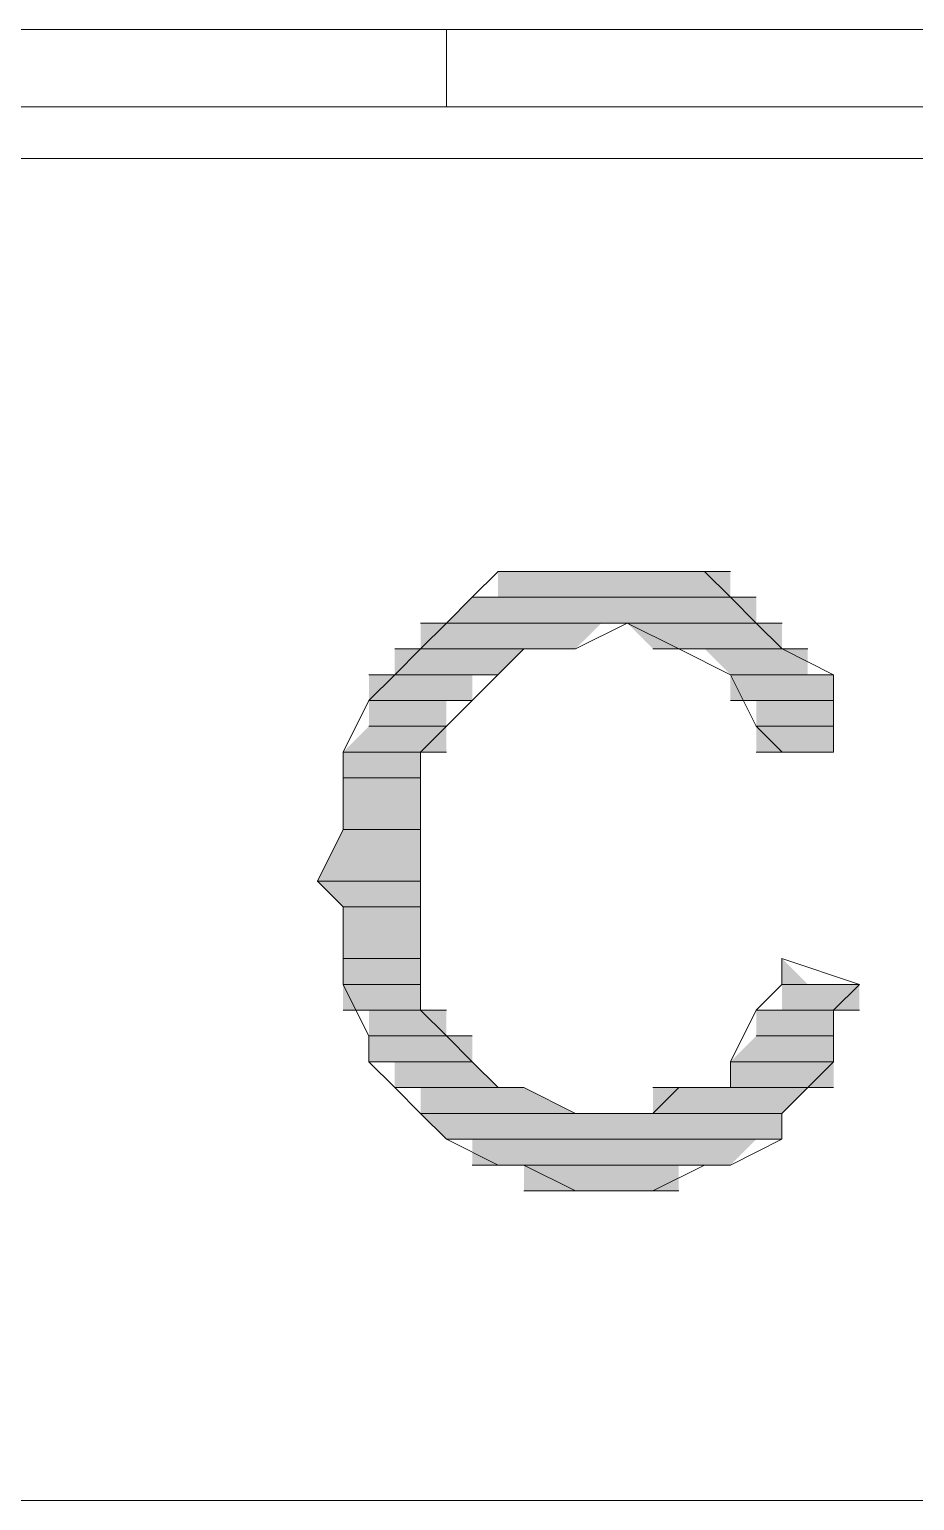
# Model space of a CAD drawing. Header units: millimetres. Extents: x -11 to 1219, y 0 to 1751.
# Drawn here: x 179.506 to 181.448, y 874.806 to 878.036 of the extents above; entities that cross this region are included whole.
import ezdxf

# ---------------------------------------------------------------- set-up
doc = ezdxf.new("R2010")
doc.units = ezdxf.units.MM
doc.header["$LTSCALE"] = 10
doc.layers.add('_MULTI_WIRE', color=9, linetype='CONTINUOUS')
doc.layers.add('PDF_Geometry', color=7, linetype='CONTINUOUS', true_color=0x151d1f)
doc.layers.add('PDF_Solid Fills', color=7, linetype='CONTINUOUS', true_color=0x070809)
doc.layers.get('_MULTI_WIRE').off()

# ---------------------------------------------------------------- blocks, each defined once
blk = doc.blocks.new('DVP-28SWS211R')
at = {"layer": 'PDF_Geometry', "color": 7, "lineweight": 9, "true_color": 0xffffff}
for p, q in [((27.7024, -86.6765), (15.1825, -86.6765)), ((19.4314, -86.8464), (19.4314, -86.6765)), ((14.9559, -86.8464), (28.2123, -86.8464)), ((14.8993, -86.9597), (28.3256, -86.9597)), ((19.5447, -87.8662), (19.488, -87.9228)), ((19.6013, -87.8662), (19.5447, -87.8662)), ((19.5447, -87.8662), (20.0545, -87.8662)), ((19.658, -87.8662), (19.5447, -87.8662)), ((19.658, -87.8662), (19.6013, -87.8662)), ((19.6013, -87.8662), (19.9979, -87.8662)), ((19.6013, -87.8662), (19.9979, -87.8662)), ((19.9979, -87.8662), (19.6013, -87.8662)), ((19.6013, -87.8662), (19.9979, -87.8662)), ((19.9979, -87.8662), (19.6013, -87.8662)), ((19.6013, -87.8662), (20.0545, -87.8662)), ((20.0545, -87.8662), (19.6013, -87.8662)), ((19.6013, -87.8662), (20.0545, -87.8662)), ((20.0545, -87.8662), (19.6013, -87.8662)), ((20.0545, -87.8662), (19.6013, -87.8662)), ((19.6013, -87.8662), (20.0545, -87.8662)), ((20.0545, -87.8662), (19.6013, -87.8662)), ((19.7146, -87.8662), (19.658, -87.8662)), ((19.658, -87.8662), (19.9412, -87.8662)), ((19.658, -87.8662), (19.9412, -87.8662)), ((19.9412, -87.8662), (19.658, -87.8662)), ((19.658, -87.8662), (19.9412, -87.8662)), ((19.9412, -87.8662), (19.658, -87.8662)), ((19.9979, -87.8662), (19.658, -87.8662)), ((19.658, -87.8662), (19.9979, -87.8662)), ((19.9979, -87.8662), (19.658, -87.8662)), ((19.7146, -87.8662), (19.658, -87.8662)), ((19.7713, -87.8662), (19.7146, -87.8662)), ((19.7146, -87.8662), (19.8279, -87.8662)), ((19.7146, -87.8662), (19.8846, -87.8662)), ((19.8846, -87.8662), (19.7146, -87.8662)), ((19.7146, -87.8662), (19.8846, -87.8662)), ((19.8846, -87.8662), (19.7146, -87.8662)), ((19.7146, -87.8662), (19.8846, -87.8662)), ((19.8846, -87.8662), (19.7146, -87.8662)), ((19.7146, -87.8662), (19.8846, -87.8662)), ((19.8846, -87.8662), (19.7146, -87.8662)), ((19.9412, -87.8662), (19.7146, -87.8662)), ((19.7146, -87.8662), (19.9412, -87.8662)), ((19.9412, -87.8662), (19.7146, -87.8662)), ((19.8279, -87.8662), (19.7146, -87.8662)), ((19.8279, -87.8662), (19.7713, -87.8662)), ((19.7713, -87.8662), (19.8279, -87.8662)), ((19.8279, -87.8662), (19.7713, -87.8662)), ((19.7713, -87.8662), (19.8279, -87.8662)), ((19.8279, -87.8662), (19.7713, -87.8662)), ((19.8279, -87.8662), (19.8279, -87.8662)), ((19.8846, -87.8662), (19.8279, -87.8662)), ((19.9979, -87.8662), (19.8846, -87.8662)), ((20.0545, -87.9228), (19.9979, -87.8662)), ((19.488, -87.9228), (19.4314, -87.9795)), ((19.5447, -87.9228), (19.488, -87.9228)), ((19.488, -87.9228), (20.1112, -87.9228)), ((19.488, -87.9228), (20.1112, -87.9228)), ((20.1112, -87.9228), (19.488, -87.9228)), ((19.488, -87.9228), (20.1112, -87.9228)), ((20.1112, -87.9228), (19.488, -87.9228)), ((19.488, -87.9228), (20.1112, -87.9228)), ((20.1112, -87.9228), (19.488, -87.9228)), ((19.488, -87.9228), (20.1112, -87.9228)), ((20.1112, -87.9228), (19.488, -87.9228)), ((19.5447, -87.9228), (20.0545, -87.9228)), ((20.0545, -87.9228), (19.5447, -87.9228)), ((19.5447, -87.9228), (20.0545, -87.9228)), ((20.0545, -87.9228), (19.5447, -87.9228)), ((20.1112, -87.9228), (19.5447, -87.9228)), ((19.5447, -87.9228), (20.1112, -87.9228)), ((20.1112, -87.9228), (19.5447, -87.9228)), ((20.1112, -87.9795), (20.0545, -87.9228)), ((19.4314, -87.9795), (19.3747, -87.9795)), ((19.3747, -87.9795), (20.1678, -87.9795)), ((19.3747, -87.9795), (20.1678, -87.9795)), ((20.1678, -87.9795), (19.3747, -87.9795)), ((19.3747, -87.9795), (20.1678, -87.9795)), ((20.1678, -87.9795), (19.3747, -87.9795)), ((19.3747, -87.9795), (19.7713, -87.9795)), ((19.7713, -87.9795), (19.3747, -87.9795)), ((19.3747, -87.9795), (19.8279, -87.9795)), ((19.7713, -87.9795), (19.3747, -87.9795)), ((19.3747, -87.9795), (19.7713, -87.9795)), ((19.7713, -87.9795), (19.3747, -87.9795)), ((19.3747, -87.9795), (19.7713, -87.9795)), ((19.7713, -87.9795), (19.3747, -87.9795)), ((19.4314, -87.9795), (19.3747, -88.0361)), ((19.4314, -87.9795), (20.1678, -87.9795)), ((20.1678, -87.9795), (19.4314, -87.9795)), ((19.4314, -87.9795), (20.1678, -87.9795)), ((20.1678, -87.9795), (19.4314, -87.9795)), ((19.4314, -87.9795), (20.1678, -87.9795)), ((20.1678, -87.9795), (19.4314, -87.9795)), ((19.4314, -87.9795), (20.1678, -87.9795)), ((20.1678, -87.9795), (19.4314, -87.9795)), ((19.4314, -87.9795), (20.1678, -87.9795)), ((20.1678, -87.9795), (19.4314, -87.9795)), ((19.4314, -87.9795), (20.1678, -87.9795)), ((20.1678, -87.9795), (19.4314, -87.9795)), ((20.1678, -87.9795), (19.4314, -87.9795)), ((19.4314, -87.9795), (20.1678, -87.9795)), ((20.1678, -87.9795), (19.4314, -87.9795)), ((19.7146, -88.0361), (19.8279, -87.9794)), ((19.8279, -87.9795), (19.7713, -87.9795)), ((19.8279, -87.9795), (20.1679, -87.9795)), ((20.1679, -87.9795), (19.8279, -87.9795)), ((19.8279, -87.9795), (20.1679, -87.9795)), ((20.1679, -87.9795), (19.8279, -87.9795)), ((19.8279, -87.9795), (20.1679, -87.9795)), ((20.1679, -87.9795), (19.8279, -87.9795)), ((19.8279, -87.9795), (20.1679, -87.9795)), ((20.1679, -87.9795), (19.8279, -87.9795)), ((19.8279, -87.9795), (19.9412, -88.0361)), ((20.1679, -88.0361), (20.1112, -87.9795)), ((19.3747, -88.0361), (19.318, -88.0361)), ((19.318, -88.0361), (19.6013, -88.0361)), ((19.318, -88.0361), (19.6013, -88.0361)), ((19.6013, -88.0361), (19.318, -88.0361)), ((19.318, -88.0361), (19.6013, -88.0361)), ((19.6013, -88.0361), (19.318, -88.0361)), ((19.3747, -88.0361), (19.3181, -88.0928)), ((19.3747, -88.0361), (19.7146, -88.0361)), ((19.7146, -88.0361), (19.3747, -88.0361)), ((19.3747, -88.0361), (19.7146, -88.0361)), ((19.7146, -88.0361), (19.3747, -88.0361)), ((19.3747, -88.0361), (19.658, -88.0361)), ((19.658, -88.0361), (19.3747, -88.0361)), ((19.3747, -88.0361), (19.7146, -88.0361)), ((19.658, -88.0361), (19.3747, -88.0361)), ((19.3747, -88.0361), (19.658, -88.0361)), ((19.658, -88.0361), (19.3747, -88.0361)), ((19.3747, -88.0361), (19.658, -88.0361)), ((19.658, -88.0361), (19.3747, -88.0361)), ((19.3747, -88.0361), (19.6013, -88.0361)), ((19.6013, -88.0361), (19.3747, -88.0361)), ((19.3747, -88.0361), (19.658, -88.0361)), ((19.6013, -88.0361), (19.3747, -88.0361)), ((19.3747, -88.0361), (19.6013, -88.0361)), ((19.6013, -88.0361), (19.3747, -88.0361)), ((19.3747, -88.0361), (19.6013, -88.0361)), ((19.6013, -88.0361), (19.3747, -88.0361)), ((19.3747, -88.0361), (19.6013, -88.0361)), ((19.6013, -88.0361), (19.3747, -88.0361)), ((19.3747, -88.0361), (19.6013, -88.0361)), ((19.6013, -88.0361), (19.3747, -88.0361)), ((19.3747, -88.0361), (19.6013, -88.0361)), ((19.6013, -88.0361), (19.3747, -88.0361)), ((19.3747, -88.0361), (19.6013, -88.0361)), ((19.6013, -88.0361), (19.3747, -88.0361)), ((19.6013, -88.0361), (19.3747, -88.0361)), ((19.3747, -88.0361), (19.6013, -88.0361)), ((19.6013, -88.0361), (19.3747, -88.0361)), ((19.5447, -88.0927), (19.6013, -88.0361)), ((19.658, -88.0361), (19.6013, -88.0361)), ((19.6013, -88.0361), (19.7146, -88.0361)), ((19.7146, -88.0361), (19.658, -88.0361)), ((19.8846, -88.0361), (20.1679, -88.0361)), ((20.1679, -88.0361), (19.8846, -88.0361)), ((19.8846, -88.0361), (20.1679, -88.0361)), ((20.1679, -88.0361), (19.8846, -88.0361)), ((19.8846, -88.0361), (20.2245, -88.0361)), ((20.2245, -88.0361), (19.8846, -88.0361)), ((19.8846, -88.0361), (20.2245, -88.0361)), ((20.2245, -88.0361), (19.8846, -88.0361)), ((19.8846, -88.0361), (20.2245, -88.0361)), ((20.2245, -88.0361), (19.8846, -88.0361)), ((19.8846, -88.0361), (20.2245, -88.0361)), ((20.2245, -88.0361), (19.8846, -88.0361)), ((19.9412, -88.0361), (20.2245, -88.0361)), ((20.2245, -88.0361), (19.9412, -88.0361)), ((19.9412, -88.0361), (20.2245, -88.0361)), ((20.2245, -88.0361), (19.9412, -88.0361)), ((19.9412, -88.0361), (20.2245, -88.0361)), ((20.2245, -88.0361), (19.9412, -88.0361)), ((19.9412, -88.0361), (20.2245, -88.0361)), ((20.2245, -88.0361), (19.9412, -88.0361)), ((19.9412, -88.0361), (20.2245, -88.0361)), ((20.2245, -88.0361), (19.9412, -88.0361)), ((19.9412, -88.0361), (20.2245, -88.0361)), ((20.2245, -88.0361), (19.9412, -88.0361)), ((19.9412, -88.0361), (20.2245, -88.0361)), ((20.2245, -88.0361), (19.9412, -88.0361)), ((19.9412, -88.0361), (20.2245, -88.0361)), ((20.2245, -88.0361), (19.9412, -88.0361)), ((19.9412, -88.0361), (20.0545, -88.0928)), ((19.9979, -88.0361), (20.2245, -88.0361)), ((20.2245, -88.0361), (19.9979, -88.0361)), ((19.9979, -88.0361), (20.2245, -88.0361)), ((20.2245, -88.0361), (19.9979, -88.0361)), ((19.9979, -88.0361), (20.2245, -88.0361)), ((20.2245, -88.0361), (19.9979, -88.0361)), ((19.9979, -88.0361), (20.2245, -88.0361)), ((20.2245, -88.0361), (19.9979, -88.0361)), ((20.2812, -88.0928), (20.1679, -88.0361)), ((19.318, -88.0928), (19.2614, -88.0928)), ((19.2614, -88.0928), (19.488, -88.0928)), ((19.2614, -88.0928), (19.488, -88.0928)), ((19.488, -88.0928), (19.2614, -88.0928)), ((19.2614, -88.0928), (19.488, -88.0928)), ((19.488, -88.0928), (19.2614, -88.0928)), ((19.2614, -88.0928), (19.488, -88.0928)), ((19.488, -88.0928), (19.2614, -88.0928)), ((19.2614, -88.0928), (19.488, -88.0928)), ((19.488, -88.0928), (19.2614, -88.0928)), ((19.3181, -88.0928), (19.2614, -88.1494)), ((19.318, -88.0928), (19.5447, -88.0928)), ((19.5447, -88.0928), (19.318, -88.0928)), ((19.318, -88.0928), (19.5447, -88.0928)), ((19.5447, -88.0928), (19.318, -88.0928)), ((19.318, -88.0928), (19.5447, -88.0928)), ((19.5447, -88.0928), (19.318, -88.0928)), ((19.318, -88.0928), (19.5447, -88.0928)), ((19.5447, -88.0928), (19.318, -88.0928)), ((19.318, -88.0928), (19.5447, -88.0928)), ((19.5447, -88.0928), (19.318, -88.0928)), ((19.318, -88.0928), (19.5447, -88.0928)), ((19.5447, -88.0928), (19.318, -88.0928)), ((19.318, -88.0928), (19.5447, -88.0928)), ((19.5447, -88.0928), (19.318, -88.0928)), ((19.318, -88.0928), (19.5447, -88.0928)), ((19.5447, -88.0928), (19.318, -88.0928)), ((19.318, -88.0928), (19.5447, -88.0928)), ((19.5447, -88.0928), (19.318, -88.0928)), ((19.318, -88.0928), (19.5447, -88.0928)), ((19.5447, -88.0928), (19.318, -88.0928)), ((19.318, -88.0928), (19.488, -88.0928)), ((19.488, -88.0928), (19.318, -88.0928)), ((19.318, -88.0928), (19.5447, -88.0928)), ((19.488, -88.0928), (19.318, -88.0928)), ((19.318, -88.0928), (19.488, -88.0928)), ((19.488, -88.0928), (19.318, -88.0928)), ((19.318, -88.0928), (19.488, -88.0928)), ((19.488, -88.0928), (19.318, -88.0928)), ((19.318, -88.0928), (19.488, -88.0928)), ((19.488, -88.0928), (19.318, -88.0928)), ((19.318, -88.0928), (19.488, -88.0928)), ((19.488, -88.0928), (19.318, -88.0928)), ((19.488, -88.0928), (19.318, -88.0928)), ((19.318, -88.0928), (19.488, -88.0928)), ((19.488, -88.0928), (19.318, -88.0928)), ((19.488, -88.1494), (19.5447, -88.0927)), ((19.5447, -88.0928), (19.488, -88.0928)), ((20.0545, -88.0928), (20.2245, -88.0928)), ((20.2245, -88.0928), (20.0545, -88.0928)), ((20.0545, -88.0928), (20.2245, -88.0928)), ((20.2245, -88.0928), (20.0545, -88.0928)), ((20.0545, -88.0928), (20.2811, -88.0928)), ((20.2811, -88.0928), (20.0545, -88.0928)), ((20.0545, -88.0928), (20.2811, -88.0928)), ((20.2811, -88.0928), (20.0545, -88.0928)), ((20.0545, -88.0928), (20.2811, -88.0928)), ((20.2811, -88.0928), (20.0545, -88.0928)), ((20.0545, -88.0928), (20.2811, -88.0928)), ((20.2811, -88.0928), (20.0545, -88.0928)), ((20.0545, -88.0928), (20.2811, -88.0928)), ((20.2811, -88.0928), (20.0545, -88.0928)), ((20.0545, -88.0928), (20.2811, -88.0928)), ((20.2811, -88.0928), (20.0545, -88.0928)), ((20.0545, -88.0928), (20.2811, -88.0928)), ((20.2811, -88.0928), (20.0545, -88.0928)), ((20.0545, -88.0928), (20.2811, -88.0928)), ((20.2811, -88.0928), (20.0545, -88.0928)), ((20.0545, -88.0928), (20.2811, -88.0928)), ((20.2811, -88.0928), (20.0545, -88.0928)), ((20.0545, -88.0928), (20.2811, -88.0928)), ((20.2811, -88.0928), (20.0545, -88.0928)), ((20.0545, -88.0928), (20.2811, -88.0928)), ((20.2811, -88.0928), (20.0545, -88.0928)), ((20.0545, -88.0928), (20.2811, -88.0928)), ((20.2811, -88.0928), (20.0545, -88.0928)), ((20.0545, -88.0928), (20.2811, -88.0928)), ((20.2811, -88.0928), (20.0545, -88.0928)), ((20.0545, -88.0928), (20.2811, -88.0928)), ((20.2811, -88.0928), (20.0545, -88.0928)), ((20.0545, -88.0928), (20.2811, -88.0928)), ((20.2811, -88.0928), (20.0545, -88.0928)), ((20.0545, -88.0928), (20.2811, -88.0928)), ((20.2811, -88.0928), (20.0545, -88.0928)), ((20.0545, -88.0928), (20.2811, -88.0928)), ((20.2811, -88.0928), (20.0545, -88.0928)), ((20.0545, -88.0928), (20.2811, -88.0928)), ((20.2811, -88.0928), (20.0545, -88.0928)), ((20.0545, -88.0928), (20.2811, -88.0928)), ((20.2811, -88.0928), (20.0545, -88.0928)), ((20.0545, -88.0928), (20.2811, -88.0928)), ((20.2811, -88.0928), (20.0545, -88.0928)), ((20.0545, -88.0928), (20.1112, -88.2061)), ((20.2812, -88.1494), (20.2812, -88.0928)), ((19.2614, -88.1494), (19.2048, -88.2627)), ((19.2614, -88.1494), (19.488, -88.1494)), ((19.488, -88.1494), (19.2614, -88.1494)), ((19.2614, -88.1494), (19.488, -88.1494)), ((19.488, -88.1494), (19.2614, -88.1494)), ((19.2614, -88.1494), (19.488, -88.1494)), ((19.488, -88.1494), (19.2614, -88.1494)), ((19.2614, -88.1494), (19.488, -88.1494)), ((19.488, -88.1494), (19.2614, -88.1494)), ((19.2614, -88.1494), (19.4314, -88.1494)), ((19.4314, -88.1494), (19.2614, -88.1494)), ((19.2614, -88.1494), (19.488, -88.1494)), ((19.4314, -88.1494), (19.2614, -88.1494)), ((19.2614, -88.1494), (19.4314, -88.1494)), ((19.4314, -88.1494), (19.2614, -88.1494)), ((19.2614, -88.1494), (19.4314, -88.1494)), ((19.4314, -88.1494), (19.2614, -88.1494)), ((19.2614, -88.1494), (19.4314, -88.1494)), ((19.4314, -88.1494), (19.2614, -88.1494)), ((19.2614, -88.1494), (19.4314, -88.1494)), ((19.4314, -88.1494), (19.2614, -88.1494)), ((19.2614, -88.1494), (19.4314, -88.1494)), ((19.4314, -88.1494), (19.2614, -88.1494)), ((19.2614, -88.1494), (19.4314, -88.1494)), ((19.4314, -88.1494), (19.2614, -88.1494)), ((19.488, -88.1494), (19.4314, -88.1494)), ((19.4314, -88.206), (19.488, -88.1494)), ((20.0545, -88.1494), (20.2811, -88.1494)), ((20.2811, -88.1494), (20.0545, -88.1494)), ((20.0545, -88.1494), (20.2811, -88.1494)), ((20.2811, -88.1494), (20.0545, -88.1494)), ((20.0545, -88.1494), (20.2811, -88.1494)), ((20.2811, -88.1494), (20.0545, -88.1494)), ((20.0545, -88.1494), (20.2811, -88.1494)), ((20.2811, -88.1494), (20.0545, -88.1494)), ((20.1112, -88.1494), (20.2811, -88.1494)), ((20.2811, -88.1494), (20.1112, -88.1494)), ((20.1112, -88.1494), (20.2811, -88.1494)), ((20.2811, -88.1494), (20.1112, -88.1494)), ((20.1112, -88.1494), (20.2811, -88.1494)), ((20.2811, -88.1494), (20.1112, -88.1494)), ((20.1112, -88.1494), (20.2811, -88.1494)), ((20.2811, -88.1494), (20.1112, -88.1494)), ((20.1112, -88.1494), (20.2811, -88.1494)), ((20.2811, -88.1494), (20.1112, -88.1494)), ((20.1112, -88.1494), (20.2811, -88.1494)), ((20.2811, -88.1494), (20.1112, -88.1494)), ((20.1112, -88.1494), (20.2811, -88.1494)), ((20.2811, -88.1494), (20.1112, -88.1494)), ((20.1112, -88.1494), (20.2811, -88.1494)), ((20.2811, -88.1494), (20.1112, -88.1494)), ((20.2812, -88.2627), (20.2812, -88.1494)), ((19.2614, -88.2061), (19.4314, -88.2061)), ((19.4314, -88.2061), (19.2614, -88.2061)), ((19.2614, -88.2061), (19.4314, -88.2061)), ((19.4314, -88.2061), (19.2614, -88.2061)), ((19.2614, -88.2061), (19.4314, -88.2061)), ((19.4314, -88.2061), (19.2614, -88.2061)), ((19.2614, -88.2061), (19.4314, -88.2061)), ((19.4314, -88.2061), (19.2614, -88.2061)), ((19.2614, -88.2061), (19.4314, -88.2061)), ((19.4314, -88.2061), (19.2614, -88.2061)), ((19.2614, -88.2061), (19.4314, -88.2061)), ((19.4314, -88.2061), (19.2614, -88.2061)), ((19.2614, -88.2061), (19.4314, -88.2061)), ((19.4314, -88.2061), (19.2614, -88.2061)), ((19.2614, -88.2061), (19.4314, -88.2061)), ((19.4314, -88.2061), (19.2614, -88.2061)), ((19.2614, -88.2061), (19.4314, -88.2061)), ((19.4314, -88.2061), (19.2614, -88.2061)), ((19.2614, -88.2061), (19.4314, -88.2061)), ((19.4314, -88.2061), (19.2614, -88.2061)), ((19.3747, -88.2627), (19.4314, -88.206)), ((20.1112, -88.2061), (20.2811, -88.2061)), ((20.2811, -88.2061), (20.1112, -88.2061)), ((20.1112, -88.2061), (20.2811, -88.2061)), ((20.2811, -88.2061), (20.1112, -88.2061)), ((20.1112, -88.2061), (20.2811, -88.2061)), ((20.2811, -88.2061), (20.1112, -88.2061)), ((20.1112, -88.2061), (20.2811, -88.2061)), ((20.2811, -88.2061), (20.1112, -88.2061)), ((20.1112, -88.2061), (20.2811, -88.2061)), ((20.2811, -88.2061), (20.1112, -88.2061)), ((20.1112, -88.2061), (20.2811, -88.2061)), ((20.2811, -88.2061), (20.1112, -88.2061)), ((20.1112, -88.2061), (20.2811, -88.2061)), ((20.2811, -88.2061), (20.1112, -88.2061)), ((20.1112, -88.2061), (20.2811, -88.2061)), ((20.2811, -88.2061), (20.1112, -88.2061)), ((20.1112, -88.2061), (20.2811, -88.2061)), ((20.2811, -88.2061), (20.1112, -88.2061)), ((20.1112, -88.2061), (20.2811, -88.2061)), ((20.2811, -88.2061), (20.1112, -88.2061)), ((20.1112, -88.2061), (20.1679, -88.2627)), ((19.2047, -88.2627), (19.3747, -88.2627)), ((19.3747, -88.2627), (19.2047, -88.2627)), ((19.2047, -88.2627), (19.4314, -88.2627)), ((19.3747, -88.2627), (19.2047, -88.2627)), ((19.2047, -88.2627), (19.3747, -88.2627)), ((19.3747, -88.2627), (19.2047, -88.2627)), ((19.2047, -88.2627), (19.3747, -88.2627)), ((19.3747, -88.2627), (19.2047, -88.2627)), ((19.2047, -88.2627), (19.3747, -88.2627)), ((19.3747, -88.2627), (19.2047, -88.2627)), ((19.2047, -88.2627), (19.3747, -88.2627)), ((19.3747, -88.2627), (19.2047, -88.2627)), ((19.2047, -88.2627), (19.3747, -88.2627)), ((19.3747, -88.2627), (19.2047, -88.2627)), ((19.2047, -88.2627), (19.3747, -88.2627)), ((19.3747, -88.2627), (19.2047, -88.2627)), ((19.2047, -88.2627), (19.3747, -88.2627)), ((19.3747, -88.2627), (19.2047, -88.2627)), ((19.2047, -88.2627), (19.3747, -88.2627)), ((19.3747, -88.2627), (19.2047, -88.2627)), ((19.2047, -88.2627), (19.3747, -88.2627)), ((19.3747, -88.2627), (19.2047, -88.2627)), ((19.2047, -88.2627), (19.3747, -88.2627)), ((19.3747, -88.2627), (19.2047, -88.2627)), ((19.2047, -88.2627), (19.3747, -88.2627)), ((19.3747, -88.2627), (19.2047, -88.2627)), ((19.2047, -88.2627), (19.3747, -88.2627)), ((19.3747, -88.2627), (19.2047, -88.2627)), ((19.2047, -88.2627), (19.3747, -88.2627)), ((19.3747, -88.2627), (19.2047, -88.2627)), ((19.2047, -88.2627), (19.3747, -88.2627)), ((19.3747, -88.2627), (19.2047, -88.2627)), ((19.2047, -88.2627), (19.3747, -88.2627)), ((19.3747, -88.2627), (19.2047, -88.2627)), ((19.2047, -88.2627), (19.3747, -88.2627)), ((19.3747, -88.2627), (19.2047, -88.2627)), ((19.2048, -88.2627), (19.2048, -88.3194)), ((19.4314, -88.2627), (19.3747, -88.2627)), ((19.3747, -88.3193), (19.3747, -88.2627)), ((20.1112, -88.2627), (20.2811, -88.2627)), ((20.2811, -88.2627), (20.1112, -88.2627)), ((20.1112, -88.2627), (20.2811, -88.2627)), ((20.2811, -88.2627), (20.1112, -88.2627)), ((20.1112, -88.2627), (20.2811, -88.2627)), ((20.2811, -88.2627), (20.1112, -88.2627)), ((20.1112, -88.2627), (20.2811, -88.2627)), ((20.2811, -88.2627), (20.1112, -88.2627)), ((20.1112, -88.2627), (20.2811, -88.2627)), ((20.2811, -88.2627), (20.1112, -88.2627)), ((20.1112, -88.2627), (20.2811, -88.2627)), ((20.2811, -88.2627), (20.1112, -88.2627)), ((20.1112, -88.2627), (20.2245, -88.2627)), ((20.2245, -88.2627), (20.1112, -88.2627)), ((20.1112, -88.2627), (20.2811, -88.2627)), ((20.2245, -88.2627), (20.1112, -88.2627)), ((20.1678, -88.2627), (20.1678, -88.2627)), ((20.1678, -88.2627), (20.1678, -88.2627)), ((20.1678, -88.2627), (20.2245, -88.2627)), ((20.2245, -88.2627), (20.1678, -88.2627)), ((20.1678, -88.2627), (20.1678, -88.2627)), ((20.1678, -88.2627), (20.1678, -88.2627)), ((20.1678, -88.2627), (20.1678, -88.2627)), ((20.1678, -88.2627), (20.1678, -88.2627)), ((20.1678, -88.2627), (20.1678, -88.2627)), ((20.1678, -88.2627), (20.1678, -88.2627)), ((20.1678, -88.2627), (20.1678, -88.2627)), ((20.1678, -88.2627), (20.1678, -88.2627)), ((20.1678, -88.2627), (20.1678, -88.2627)), ((20.1678, -88.2627), (20.1678, -88.2627)), ((20.1678, -88.2627), (20.1678, -88.2627)), ((20.1678, -88.2627), (20.1678, -88.2627)), ((20.1678, -88.2627), (20.1678, -88.2627)), ((20.1678, -88.2627), (20.1678, -88.2627)), ((20.1678, -88.2627), (20.1678, -88.2627)), ((20.1679, -88.2627), (20.2812, -88.2627)), ((20.2811, -88.2627), (20.2245, -88.2627)), ((19.2047, -88.3194), (19.3747, -88.3194)), ((19.3747, -88.3194), (19.2047, -88.3194)), ((19.2047, -88.3194), (19.3747, -88.3194)), ((19.3747, -88.3194), (19.2047, -88.3194)), ((19.2047, -88.3194), (19.3747, -88.3194)), ((19.3747, -88.3194), (19.2047, -88.3194)), ((19.2047, -88.3194), (19.3747, -88.3194)), ((19.3747, -88.3194), (19.2047, -88.3194)), ((19.2047, -88.3194), (19.3747, -88.3194)), ((19.3747, -88.3194), (19.2047, -88.3194)), ((19.2047, -88.3194), (19.3747, -88.3194)), ((19.3747, -88.3194), (19.2047, -88.3194)), ((19.2047, -88.3194), (19.3747, -88.3194)), ((19.3747, -88.3194), (19.2047, -88.3194)), ((19.2047, -88.3194), (19.3747, -88.3194)), ((19.3747, -88.3194), (19.2047, -88.3194)), ((19.2047, -88.3194), (19.3747, -88.3194)), ((19.3747, -88.3194), (19.2047, -88.3194)), ((19.2047, -88.3194), (19.3747, -88.3194)), ((19.3747, -88.3194), (19.2047, -88.3194)), ((19.2047, -88.3194), (19.3747, -88.3194)), ((19.3747, -88.3194), (19.2047, -88.3194)), ((19.2047, -88.3194), (19.3747, -88.3194)), ((19.3747, -88.3194), (19.2047, -88.3194)), ((19.2047, -88.3194), (19.3747, -88.3194)), ((19.3747, -88.3194), (19.2047, -88.3194)), ((19.2047, -88.3194), (19.3747, -88.3194)), ((19.3747, -88.3194), (19.2047, -88.3194)), ((19.2048, -88.3194), (19.2048, -88.4327)), ((19.3747, -88.4326), (19.3747, -88.3193)), ((19.2048, -88.4327), (19.1481, -88.546)), ((19.2047, -88.4327), (19.3747, -88.4327)), ((19.3747, -88.4327), (19.2047, -88.4327)), ((19.2047, -88.4327), (19.3747, -88.4327)), ((19.3747, -88.4327), (19.2047, -88.4327)), ((19.2047, -88.4327), (19.3747, -88.4327)), ((19.3747, -88.4327), (19.2047, -88.4327)), ((19.2047, -88.4327), (19.3747, -88.4327)), ((19.3747, -88.4327), (19.2047, -88.4327)), ((19.2047, -88.4327), (19.3747, -88.4327)), ((19.3747, -88.4327), (19.2047, -88.4327)), ((19.2047, -88.4327), (19.3747, -88.4327)), ((19.3747, -88.4327), (19.2047, -88.4327)), ((19.2047, -88.4327), (19.3747, -88.4327)), ((19.3747, -88.4327), (19.2047, -88.4327)), ((19.2047, -88.4327), (19.3747, -88.4327)), ((19.3747, -88.4327), (19.2047, -88.4327)), ((19.2047, -88.4327), (19.3747, -88.4327)), ((19.3747, -88.4327), (19.2047, -88.4327)), ((19.2047, -88.4327), (19.3747, -88.4327)), ((19.3747, -88.4327), (19.2047, -88.4327)), ((19.3747, -88.5459), (19.3747, -88.4326)), ((19.1481, -88.5459), (19.3747, -88.5459)), ((19.3747, -88.5459), (19.1481, -88.5459)), ((19.1481, -88.5459), (19.3747, -88.5459)), ((19.3747, -88.5459), (19.1481, -88.5459)), ((19.1481, -88.5459), (19.3747, -88.5459)), ((19.3747, -88.5459), (19.1481, -88.5459)), ((19.1481, -88.5459), (19.3747, -88.5459)), ((19.3747, -88.5459), (19.1481, -88.5459)), ((19.1481, -88.5459), (19.3747, -88.5459)), ((19.3747, -88.5459), (19.1481, -88.5459)), ((19.1481, -88.5459), (19.3747, -88.5459)), ((19.3747, -88.5459), (19.1481, -88.5459)), ((19.1481, -88.5459), (19.3747, -88.5459)), ((19.3747, -88.5459), (19.1481, -88.5459)), ((19.1481, -88.5459), (19.3747, -88.5459)), ((19.3747, -88.5459), (19.1481, -88.5459)), ((19.1481, -88.5459), (19.3747, -88.5459)), ((19.3747, -88.5459), (19.1481, -88.5459)), ((19.1481, -88.5459), (19.3747, -88.5459)), ((19.3747, -88.5459), (19.1481, -88.5459)), ((19.1481, -88.5459), (19.3747, -88.5459)), ((19.3747, -88.5459), (19.1481, -88.5459)), ((19.1481, -88.5459), (19.3747, -88.5459)), ((19.3747, -88.5459), (19.1481, -88.5459)), ((19.1481, -88.546), (19.2048, -88.6026)), ((19.3747, -88.6026), (19.3747, -88.5459)), ((19.2047, -88.6026), (19.3747, -88.6026)), ((19.3747, -88.6026), (19.2047, -88.6026)), ((19.2047, -88.6026), (19.3747, -88.6026)), ((19.3747, -88.6026), (19.2047, -88.6026)), ((19.2047, -88.6026), (19.3747, -88.6026)), ((19.3747, -88.6026), (19.2047, -88.6026)), ((19.2047, -88.6026), (19.3747, -88.6026)), ((19.3747, -88.6026), (19.2047, -88.6026)), ((19.2047, -88.6026), (19.3747, -88.6026)), ((19.3747, -88.6026), (19.2047, -88.6026)), ((19.2047, -88.6026), (19.3747, -88.6026)), ((19.3747, -88.6026), (19.2047, -88.6026)), ((19.2048, -88.6026), (19.2048, -88.7159)), ((19.3747, -88.7159), (19.3747, -88.6026)), ((19.2047, -88.7159), (19.3747, -88.7159)), ((19.3747, -88.7159), (19.2047, -88.7159)), ((19.2047, -88.7159), (19.3747, -88.7159)), ((19.3747, -88.7159), (19.2047, -88.7159)), ((19.2047, -88.7159), (19.3747, -88.7159)), ((19.3747, -88.7159), (19.2047, -88.7159)), ((19.2047, -88.7159), (19.3747, -88.7159)), ((19.3747, -88.7159), (19.2047, -88.7159)), ((19.2047, -88.7159), (19.3747, -88.7159)), ((19.3747, -88.7159), (19.2047, -88.7159)), ((19.2047, -88.7159), (19.3747, -88.7159)), ((19.3747, -88.7159), (19.2047, -88.7159)), ((19.2047, -88.7159), (19.3747, -88.7159)), ((19.3747, -88.7159), (19.2047, -88.7159)), ((19.2047, -88.7159), (19.3747, -88.7159)), ((19.3747, -88.7159), (19.2047, -88.7159)), ((19.2047, -88.7159), (19.3747, -88.7159)), ((19.3747, -88.7159), (19.2047, -88.7159)), ((19.2047, -88.7159), (19.3747, -88.7159)), ((19.3747, -88.7159), (19.2047, -88.7159)), ((19.2048, -88.7159), (19.2048, -88.7726)), ((19.3747, -88.7725), (19.3747, -88.7159)), ((20.1678, -88.7159), (20.1678, -88.7725)), ((20.3378, -88.7725), (20.1678, -88.7159)), ((19.2047, -88.7725), (19.3747, -88.7725)), ((19.3747, -88.7725), (19.2047, -88.7725)), ((19.2047, -88.7725), (19.3747, -88.7725)), ((19.3747, -88.7725), (19.2047, -88.7725)), ((19.2047, -88.7725), (19.3747, -88.7725)), ((19.3747, -88.7725), (19.2047, -88.7725)), ((19.2047, -88.7725), (19.3747, -88.7725)), ((19.3747, -88.7725), (19.2047, -88.7725)), ((19.2047, -88.7725), (19.3747, -88.7725)), ((19.3747, -88.7725), (19.2047, -88.7725)), ((19.2047, -88.7725), (19.3747, -88.7725)), ((19.3747, -88.7725), (19.2047, -88.7725)), ((19.2047, -88.7725), (19.3747, -88.7725)), ((19.3747, -88.7725), (19.2047, -88.7725)), ((19.2047, -88.7725), (19.3747, -88.7725)), ((19.3747, -88.7725), (19.2047, -88.7725)), ((19.2047, -88.7725), (19.3747, -88.7725)), ((19.3747, -88.7725), (19.2047, -88.7725)), ((19.2047, -88.7725), (19.3747, -88.7725)), ((19.3747, -88.7725), (19.2047, -88.7725)), ((19.2047, -88.7725), (19.3747, -88.7725)), ((19.3747, -88.7725), (19.2047, -88.7725)), ((19.2047, -88.7725), (19.3747, -88.7725)), ((19.3747, -88.7725), (19.2047, -88.7725)), ((19.2047, -88.7725), (19.3747, -88.7725)), ((19.3747, -88.7725), (19.2047, -88.7725)), ((19.2047, -88.7725), (19.3747, -88.7725)), ((19.3747, -88.7725), (19.2047, -88.7725)), ((19.2047, -88.7725), (19.3747, -88.7725)), ((19.3747, -88.7725), (19.2047, -88.7725)), ((19.2047, -88.7725), (19.3747, -88.7725)), ((19.3747, -88.7725), (19.2047, -88.7725)), ((19.2047, -88.7725), (19.3747, -88.7725)), ((19.3747, -88.7725), (19.2047, -88.7725)), ((19.2047, -88.7725), (19.3747, -88.7725)), ((19.3747, -88.7725), (19.2047, -88.7725)), ((19.2048, -88.7726), (19.2614, -88.8859)), ((19.3747, -88.8292), (19.3747, -88.7725)), ((20.1678, -88.7725), (20.1112, -88.8292)), ((20.1678, -88.7725), (20.2811, -88.7725)), ((20.2811, -88.7725), (20.1678, -88.7725)), ((20.1678, -88.7725), (20.2811, -88.7725)), ((20.2811, -88.7725), (20.1678, -88.7725)), ((20.1678, -88.7725), (20.3378, -88.7725)), ((20.3378, -88.7725), (20.1678, -88.7725)), ((20.1678, -88.7725), (20.3378, -88.7725)), ((20.3378, -88.7725), (20.1678, -88.7725)), ((20.1678, -88.7725), (20.3378, -88.7725)), ((20.3378, -88.7725), (20.1678, -88.7725)), ((20.1678, -88.7725), (20.3378, -88.7725)), ((20.3378, -88.7725), (20.1678, -88.7725)), ((20.1678, -88.7725), (20.3378, -88.7725)), ((20.3378, -88.7725), (20.1678, -88.7725)), ((20.1678, -88.7725), (20.3378, -88.7725)), ((20.3378, -88.7725), (20.1678, -88.7725)), ((20.1678, -88.7725), (20.3378, -88.7725)), ((20.3378, -88.7725), (20.1678, -88.7725)), ((20.1678, -88.7725), (20.3378, -88.7725)), ((20.3378, -88.7725), (20.1678, -88.7725)), ((20.1678, -88.7725), (20.3378, -88.7725)), ((20.3378, -88.7725), (20.1678, -88.7725)), ((20.1678, -88.7725), (20.3378, -88.7725)), ((20.3378, -88.7725), (20.1678, -88.7725)), ((20.1678, -88.7725), (20.3378, -88.7725)), ((20.3378, -88.7725), (20.1678, -88.7725)), ((20.1678, -88.7725), (20.3378, -88.7725)), ((20.3378, -88.7725), (20.1678, -88.7725)), ((20.1678, -88.7725), (20.3378, -88.7725)), ((20.3378, -88.7725), (20.1678, -88.7725)), ((20.1678, -88.7725), (20.3378, -88.7725)), ((20.3378, -88.7725), (20.1678, -88.7725)), ((20.1678, -88.7725), (20.3378, -88.7725)), ((20.3378, -88.7725), (20.1678, -88.7725)), ((20.1678, -88.7725), (20.3378, -88.7725)), ((20.3378, -88.7725), (20.1678, -88.7725)), ((20.2811, -88.8292), (20.3378, -88.7725)), ((19.2047, -88.8292), (19.3747, -88.8292)), ((19.3747, -88.8292), (19.2047, -88.8292)), ((19.2047, -88.8292), (19.3747, -88.8292)), ((19.3747, -88.8292), (19.2047, -88.8292)), ((19.2047, -88.8292), (19.4314, -88.8292)), ((19.4314, -88.8292), (19.2047, -88.8292)), ((19.2047, -88.8292), (19.4314, -88.8292)), ((19.4314, -88.8292), (19.2047, -88.8292)), ((19.2614, -88.8292), (19.4314, -88.8292)), ((19.4314, -88.8292), (19.2614, -88.8292)), ((19.2614, -88.8292), (19.4314, -88.8292)), ((19.4314, -88.8292), (19.2614, -88.8292)), ((19.2614, -88.8292), (19.4314, -88.8292)), ((19.4314, -88.8292), (19.2614, -88.8292)), ((19.2614, -88.8292), (19.4314, -88.8292)), ((19.4314, -88.8292), (19.2614, -88.8292)), ((19.2614, -88.8292), (19.4314, -88.8292)), ((19.4314, -88.8292), (19.2614, -88.8292)), ((19.2614, -88.8292), (19.4314, -88.8292)), ((19.4314, -88.8292), (19.2614, -88.8292)), ((19.4314, -88.8858), (19.3747, -88.8292)), ((20.1112, -88.8292), (20.0545, -88.9425)), ((20.1678, -88.8292), (20.1112, -88.8292)), ((20.1112, -88.8292), (20.3378, -88.8292)), ((20.1112, -88.8292), (20.2811, -88.8292)), ((20.2811, -88.8292), (20.1112, -88.8292)), ((20.1112, -88.8292), (20.3378, -88.8292)), ((20.2811, -88.8292), (20.1112, -88.8292)), ((20.1112, -88.8292), (20.2811, -88.8292)), ((20.2811, -88.8292), (20.1112, -88.8292)), ((20.1112, -88.8292), (20.2811, -88.8292)), ((20.2811, -88.8292), (20.1112, -88.8292)), ((20.1112, -88.8292), (20.2811, -88.8292)), ((20.2811, -88.8292), (20.1112, -88.8292)), ((20.1112, -88.8292), (20.2811, -88.8292)), ((20.2811, -88.8292), (20.1112, -88.8292)), ((20.1112, -88.8292), (20.2811, -88.8292)), ((20.2811, -88.8292), (20.1112, -88.8292)), ((20.1112, -88.8292), (20.2811, -88.8292)), ((20.2811, -88.8292), (20.1112, -88.8292)), ((20.3378, -88.8292), (20.1678, -88.8292)), ((20.1678, -88.8292), (20.3378, -88.8292)), ((20.3378, -88.8292), (20.1678, -88.8292)), ((20.3378, -88.8292), (20.2811, -88.8292)), ((20.2811, -88.9425), (20.2811, -88.8292)), ((19.2614, -88.8858), (19.4314, -88.8858)), ((19.4314, -88.8858), (19.2614, -88.8858)), ((19.2614, -88.8858), (19.4314, -88.8858)), ((19.4314, -88.8858), (19.2614, -88.8858)), ((19.2614, -88.8858), (19.4314, -88.8858)), ((19.4314, -88.8858), (19.2614, -88.8858)), ((19.2614, -88.8858), (19.4314, -88.8858)), ((19.4314, -88.8858), (19.2614, -88.8858)), ((19.2614, -88.8858), (19.4314, -88.8858)), ((19.4314, -88.8858), (19.2614, -88.8858)), ((19.2614, -88.8858), (19.4314, -88.8858)), ((19.4314, -88.8858), (19.2614, -88.8858)), ((19.2614, -88.8858), (19.4314, -88.8858)), ((19.4314, -88.8858), (19.2614, -88.8858)), ((19.2614, -88.8858), (19.4314, -88.8858)), ((19.4314, -88.8858), (19.2614, -88.8858)), ((19.2614, -88.8858), (19.4314, -88.8858)), ((19.4314, -88.8858), (19.2614, -88.8858)), ((19.2614, -88.8858), (19.4314, -88.8858)), ((19.4314, -88.8858), (19.2614, -88.8858)), ((19.2614, -88.8858), (19.488, -88.8858)), ((19.488, -88.8858), (19.2614, -88.8858)), ((19.2614, -88.8858), (19.488, -88.8858)), ((19.488, -88.8858), (19.2614, -88.8858)), ((19.2614, -88.8859), (19.2614, -88.9425)), ((19.488, -88.9425), (19.4314, -88.8858)), ((20.1112, -88.8858), (20.2811, -88.8858)), ((20.2811, -88.8858), (20.1112, -88.8858)), ((20.1112, -88.8858), (20.2811, -88.8858)), ((20.2811, -88.8858), (20.1112, -88.8858)), ((20.1112, -88.8858), (20.2811, -88.8858)), ((20.2811, -88.8858), (20.1112, -88.8858)), ((20.1112, -88.8858), (20.2811, -88.8858)), ((20.2811, -88.8858), (20.1112, -88.8858)), ((20.1112, -88.8858), (20.2811, -88.8858)), ((20.2811, -88.8858), (20.1112, -88.8858)), ((20.1112, -88.8858), (20.2811, -88.8858)), ((20.2811, -88.8858), (20.1112, -88.8858)), ((20.1112, -88.8858), (20.2811, -88.8858)), ((20.2811, -88.8858), (20.1112, -88.8858)), ((20.1112, -88.8858), (20.2811, -88.8858)), ((20.2811, -88.8858), (20.1112, -88.8858)), ((20.1112, -88.8858), (20.2811, -88.8858)), ((20.2811, -88.8858), (20.1112, -88.8858)), ((20.1112, -88.8858), (20.2811, -88.8858)), ((20.2811, -88.8858), (20.1112, -88.8858)), ((20.1112, -88.8858), (20.2811, -88.8858)), ((20.2811, -88.8858), (20.1112, -88.8858)), ((20.1112, -88.8858), (20.2811, -88.8858)), ((20.2811, -88.8858), (20.1112, -88.8858)), ((19.2614, -88.9425), (19.488, -88.9425)), ((19.488, -88.9425), (19.2614, -88.9425)), ((19.2614, -88.9425), (19.488, -88.9425)), ((19.488, -88.9425), (19.2614, -88.9425)), ((19.2614, -88.9425), (19.488, -88.9425)), ((19.488, -88.9425), (19.2614, -88.9425)), ((19.2614, -88.9425), (19.488, -88.9425)), ((19.488, -88.9425), (19.2614, -88.9425)), ((19.2614, -88.9425), (19.488, -88.9425)), ((19.488, -88.9425), (19.2614, -88.9425)), ((19.2614, -88.9425), (19.488, -88.9425)), ((19.488, -88.9425), (19.2614, -88.9425)), ((19.2614, -88.9425), (19.488, -88.9425)), ((19.488, -88.9425), (19.2614, -88.9425)), ((19.2614, -88.9425), (19.488, -88.9425)), ((19.488, -88.9425), (19.2614, -88.9425)), ((19.2614, -88.9425), (19.488, -88.9425)), ((19.488, -88.9425), (19.2614, -88.9425)), ((19.2614, -88.9425), (19.488, -88.9425)), ((19.488, -88.9425), (19.2614, -88.9425)), ((19.2614, -88.9425), (19.488, -88.9425)), ((19.488, -88.9425), (19.2614, -88.9425)), ((19.2614, -88.9425), (19.488, -88.9425)), ((19.488, -88.9425), (19.2614, -88.9425)), ((19.2614, -88.9425), (19.488, -88.9425)), ((19.488, -88.9425), (19.2614, -88.9425)), ((19.2614, -88.9425), (19.488, -88.9425)), ((19.488, -88.9425), (19.2614, -88.9425)), ((19.2614, -88.9425), (19.3181, -88.9992)), ((19.5447, -88.9991), (19.488, -88.9425)), ((20.0545, -88.9425), (20.2811, -88.9425)), ((20.2811, -88.9425), (20.0545, -88.9425)), ((20.0545, -88.9425), (20.2811, -88.9425)), ((20.2811, -88.9425), (20.0545, -88.9425)), ((20.0545, -88.9425), (20.2811, -88.9425)), ((20.2811, -88.9425), (20.0545, -88.9425)), ((20.0545, -88.9425), (20.2811, -88.9425)), ((20.2811, -88.9425), (20.0545, -88.9425)), ((20.0545, -88.9425), (20.2811, -88.9425)), ((20.2811, -88.9425), (20.0545, -88.9425)), ((20.0545, -88.9425), (20.2811, -88.9425)), ((20.2811, -88.9425), (20.0545, -88.9425)), ((20.0545, -88.9425), (20.2811, -88.9425)), ((20.2811, -88.9425), (20.0545, -88.9425)), ((20.0545, -88.9425), (20.2811, -88.9425)), ((20.2811, -88.9425), (20.0545, -88.9425)), ((20.0545, -88.9425), (20.2811, -88.9425)), ((20.2811, -88.9425), (20.0545, -88.9425)), ((20.0545, -88.9425), (20.2811, -88.9425)), ((20.2811, -88.9425), (20.0545, -88.9425)), ((20.0545, -88.9425), (20.2811, -88.9425)), ((20.2811, -88.9425), (20.0545, -88.9425)), ((20.0545, -88.9425), (20.2811, -88.9425)), ((20.2811, -88.9425), (20.0545, -88.9425)), ((20.0545, -88.9425), (20.2811, -88.9425)), ((20.2811, -88.9425), (20.0545, -88.9425)), ((20.0545, -88.9425), (20.2811, -88.9425)), ((20.2811, -88.9425), (20.0545, -88.9425)), ((20.0545, -88.9425), (20.0545, -88.9992)), ((20.2245, -88.9991), (20.2811, -88.9425)), ((19.318, -88.9991), (19.5447, -88.9991)), ((19.5447, -88.9991), (19.318, -88.9991)), ((19.318, -88.9991), (19.5447, -88.9991)), ((19.5447, -88.9991), (19.318, -88.9991)), ((19.318, -88.9991), (19.5447, -88.9991)), ((19.5447, -88.9991), (19.318, -88.9991)), ((19.318, -88.9991), (19.5447, -88.9991)), ((19.5447, -88.9991), (19.318, -88.9991)), ((19.318, -88.9991), (19.5447, -88.9991)), ((19.5447, -88.9991), (19.318, -88.9991)), ((19.318, -88.9991), (19.5447, -88.9991)), ((19.5447, -88.9991), (19.318, -88.9991)), ((19.318, -88.9991), (19.5447, -88.9991)), ((19.5447, -88.9991), (19.318, -88.9991)), ((19.318, -88.9991), (19.5447, -88.9991)), ((19.5447, -88.9991), (19.318, -88.9991)), ((19.318, -88.9991), (19.5447, -88.9991)), ((19.5447, -88.9991), (19.318, -88.9991)), ((19.318, -88.9991), (19.5447, -88.9991)), ((19.5447, -88.9991), (19.318, -88.9991)), ((19.318, -88.9991), (19.5447, -88.9991)), ((19.5447, -88.9991), (19.318, -88.9991)), ((19.318, -88.9991), (19.5447, -88.9991)), ((19.5447, -88.9991), (19.318, -88.9991)), ((19.318, -88.9991), (19.6013, -88.9991)), ((19.6013, -88.9991), (19.318, -88.9991)), ((19.318, -88.9991), (19.6013, -88.9991)), ((19.6013, -88.9991), (19.318, -88.9991)), ((19.318, -88.9991), (19.6013, -88.9991)), ((19.6013, -88.9991), (19.318, -88.9991)), ((19.318, -88.9991), (19.6013, -88.9991)), ((19.6013, -88.9991), (19.318, -88.9991)), ((19.3181, -88.9992), (19.3747, -89.0558)), ((19.3747, -88.9991), (19.6013, -88.9991)), ((19.6013, -88.9991), (19.3747, -88.9991)), ((19.3747, -88.9991), (19.6013, -88.9991)), ((19.6013, -88.9991), (19.3747, -88.9991)), ((19.3747, -88.9991), (19.6013, -88.9991)), ((19.6013, -88.9991), (19.3747, -88.9991)), ((19.3747, -88.9991), (19.6013, -88.9991)), ((19.6013, -88.9991), (19.3747, -88.9991)), ((19.3747, -88.9991), (19.6013, -88.9991)), ((19.6013, -88.9991), (19.3747, -88.9991)), ((19.3747, -88.9991), (19.6013, -88.9991)), ((19.6013, -88.9991), (19.3747, -88.9991)), ((19.3747, -88.9991), (19.6013, -88.9991)), ((19.6013, -88.9991), (19.3747, -88.9991)), ((19.3747, -88.9991), (19.6013, -88.9991)), ((19.6013, -88.9991), (19.3747, -88.9991)), ((19.3747, -88.9991), (19.6013, -88.9991)), ((19.6013, -88.9991), (19.3747, -88.9991)), ((19.3747, -88.9991), (19.6013, -88.9991)), ((19.6013, -88.9991), (19.3747, -88.9991)), ((19.6013, -88.9991), (19.5447, -88.9991)), ((19.7146, -89.0558), (19.6013, -88.9991)), ((19.9412, -88.9991), (19.8846, -88.9991)), ((19.8846, -88.9991), (20.2245, -88.9991)), ((19.9412, -88.9992), (19.8846, -89.0558)), ((19.9979, -88.9991), (19.9412, -88.9991)), ((19.9412, -88.9991), (20.2245, -88.9991)), ((19.9412, -88.9991), (20.2245, -88.9991)), ((20.2245, -88.9991), (19.9412, -88.9991)), ((19.9412, -88.9991), (20.2245, -88.9991)), ((20.2245, -88.9991), (19.9412, -88.9991)), ((19.9412, -88.9991), (20.2245, -88.9991)), ((20.2245, -88.9991), (19.9412, -88.9991)), ((19.9412, -88.9991), (20.2245, -88.9991)), ((20.2245, -88.9991), (19.9412, -88.9991)), ((19.9412, -88.9991), (20.2245, -88.9991)), ((20.2245, -88.9991), (19.9412, -88.9991)), ((19.9412, -88.9991), (20.2245, -88.9991)), ((20.2245, -88.9991), (19.9412, -88.9991)), ((19.9412, -88.9991), (20.2245, -88.9991)), ((20.2245, -88.9991), (19.9412, -88.9991)), ((19.9412, -88.9991), (20.2245, -88.9991)), ((20.2245, -88.9991), (19.9412, -88.9991)), ((20.2245, -88.9991), (19.9412, -88.9991)), ((19.9412, -88.9991), (20.2245, -88.9991)), ((20.2245, -88.9991), (19.9412, -88.9991)), ((20.0545, -88.9992), (19.9412, -88.9992)), ((20.0545, -88.9991), (19.9979, -88.9991)), ((19.9979, -88.9991), (20.2245, -88.9991)), ((19.9979, -88.9991), (20.2245, -88.9991)), ((20.2245, -88.9991), (19.9979, -88.9991)), ((19.9979, -88.9991), (20.2245, -88.9991)), ((20.2245, -88.9991), (19.9979, -88.9991)), ((19.9979, -88.9991), (20.2245, -88.9991)), ((20.2245, -88.9991), (19.9979, -88.9991)), ((19.9979, -88.9991), (20.2245, -88.9991)), ((20.2245, -88.9991), (19.9979, -88.9991)), ((19.9979, -88.9991), (20.2245, -88.9991)), ((20.2245, -88.9991), (19.9979, -88.9991)), ((19.9979, -88.9991), (20.2245, -88.9991)), ((20.2245, -88.9991), (19.9979, -88.9991)), ((20.2245, -88.9991), (19.9979, -88.9991)), ((19.9979, -88.9991), (20.2245, -88.9991)), ((20.2245, -88.9991), (19.9979, -88.9991)), ((20.0545, -88.9991), (20.2811, -88.9991)), ((20.2811, -88.9991), (20.0545, -88.9991)), ((20.0545, -88.9991), (20.2811, -88.9991)), ((20.2811, -88.9991), (20.0545, -88.9991)), ((20.0545, -88.9991), (20.2811, -88.9991)), ((20.2811, -88.9991), (20.0545, -88.9991)), ((20.0545, -88.9991), (20.2811, -88.9991)), ((20.2811, -88.9991), (20.0545, -88.9991)), ((20.0545, -88.9991), (20.2811, -88.9991)), ((20.2811, -88.9991), (20.0545, -88.9991)), ((20.0545, -88.9991), (20.2811, -88.9991)), ((20.2811, -88.9991), (20.0545, -88.9991)), ((20.2245, -88.9991), (20.0545, -88.9991)), ((20.0545, -88.9991), (20.2811, -88.9991)), ((20.2245, -88.9991), (20.0545, -88.9991)), ((20.1678, -89.0558), (20.2245, -88.9991)), ((20.2811, -88.9991), (20.2245, -88.9991)), ((19.3747, -89.0558), (19.7146, -89.0558)), ((19.7146, -89.0558), (19.3747, -89.0558)), ((19.3747, -89.0558), (19.7146, -89.0558)), ((19.7146, -89.0558), (19.3747, -89.0558)), ((19.3747, -89.0558), (19.7146, -89.0558)), ((19.7146, -89.0558), (19.3747, -89.0558)), ((19.3747, -89.0558), (19.7146, -89.0558)), ((19.7146, -89.0558), (19.3747, -89.0558)), ((19.3747, -89.0558), (19.7713, -89.0558)), ((19.7713, -89.0558), (19.3747, -89.0558)), ((19.3747, -89.0558), (19.7713, -89.0558)), ((19.7713, -89.0558), (19.3747, -89.0558)), ((19.3747, -89.0558), (20.1678, -89.0558)), ((20.1678, -89.0558), (19.3747, -89.0558)), ((19.3747, -89.0558), (20.1678, -89.0558)), ((20.1678, -89.0558), (19.3747, -89.0558)), ((19.3747, -89.0558), (20.1678, -89.0558)), ((20.1678, -89.0558), (19.3747, -89.0558)), ((19.3747, -89.0558), (20.1678, -89.0558)), ((20.1678, -89.0558), (19.3747, -89.0558)), ((19.3747, -89.0558), (20.1678, -89.0558)), ((20.1678, -89.0558), (19.3747, -89.0558)), ((19.3747, -89.0558), (20.1678, -89.0558)), ((20.1678, -89.0558), (19.3747, -89.0558)), ((19.3747, -89.0558), (19.4313, -89.1124)), ((19.7713, -89.0558), (19.7146, -89.0558)), ((19.8279, -89.0558), (19.7713, -89.0558)), ((19.7713, -89.0558), (20.1679, -89.0558)), ((19.8846, -89.0558), (19.7713, -89.0558)), ((19.8846, -89.0558), (19.8279, -89.0558)), ((19.8279, -89.0558), (20.1679, -89.0558)), ((20.1679, -89.0558), (19.8279, -89.0558)), ((19.8279, -89.0558), (20.1679, -89.0558)), ((20.1679, -89.0558), (19.8279, -89.0558)), ((19.8846, -89.0558), (20.1679, -89.0558)), ((20.1679, -89.0558), (19.8846, -89.0558)), ((19.8846, -89.0558), (20.1679, -89.0558)), ((20.1679, -89.0558), (19.8846, -89.0558)), ((20.1679, -89.0558), (19.8846, -89.0558)), ((19.8846, -89.0558), (20.1679, -89.0558)), ((20.1679, -89.0558), (19.8846, -89.0558)), ((20.1678, -89.1124), (20.1678, -89.0558)), ((19.4313, -89.1124), (19.5446, -89.1691)), ((19.4314, -89.1124), (20.1678, -89.1124)), ((20.1678, -89.1124), (19.4314, -89.1124)), ((19.4314, -89.1124), (20.1678, -89.1124)), ((20.1678, -89.1124), (19.4314, -89.1124)), ((19.4314, -89.1124), (20.1112, -89.1124)), ((20.1112, -89.1124), (19.4314, -89.1124)), ((19.4314, -89.1124), (20.1678, -89.1124)), ((20.1112, -89.1124), (19.4314, -89.1124)), ((19.4314, -89.1124), (20.1112, -89.1124)), ((20.1112, -89.1124), (19.4314, -89.1124)), ((19.4314, -89.1124), (20.1112, -89.1124)), ((20.1112, -89.1124), (19.4314, -89.1124)), ((19.4314, -89.1124), (20.1112, -89.1124)), ((20.1112, -89.1124), (19.4314, -89.1124)), ((19.4314, -89.1124), (20.1112, -89.1124)), ((20.1112, -89.1124), (19.4314, -89.1124)), ((19.4314, -89.1124), (20.1112, -89.1124)), ((20.1112, -89.1124), (19.4314, -89.1124)), ((19.4314, -89.1124), (20.1112, -89.1124)), ((20.1112, -89.1124), (19.4314, -89.1124)), ((20.0545, -89.1691), (20.1678, -89.1124)), ((20.1678, -89.1124), (20.1112, -89.1124)), ((19.488, -89.1691), (20.0545, -89.1691)), ((20.0545, -89.1691), (19.488, -89.1691)), ((19.488, -89.1691), (20.0545, -89.1691)), ((20.0545, -89.1691), (19.488, -89.1691)), ((19.5446, -89.1691), (19.6013, -89.1691)), ((19.5447, -89.1691), (20.0545, -89.1691)), ((20.0545, -89.1691), (19.5447, -89.1691)), ((19.5447, -89.1691), (20.0545, -89.1691)), ((20.0545, -89.1691), (19.5447, -89.1691)), ((19.5447, -89.1691), (20.0545, -89.1691)), ((20.0545, -89.1691), (19.5447, -89.1691)), ((19.5447, -89.1691), (20.0545, -89.1691)), ((20.0545, -89.1691), (19.5447, -89.1691)), ((19.5447, -89.1691), (19.9979, -89.1691)), ((19.9979, -89.1691), (19.5447, -89.1691)), ((19.5447, -89.1691), (20.0545, -89.1691)), ((19.9979, -89.1691), (19.5447, -89.1691)), ((19.6013, -89.1691), (19.9412, -89.1691)), ((19.9412, -89.1691), (19.6013, -89.1691)), ((19.6013, -89.1691), (19.9979, -89.1691)), ((19.9412, -89.1691), (19.6013, -89.1691)), ((19.6013, -89.1691), (19.9412, -89.1691)), ((19.9412, -89.1691), (19.6013, -89.1691)), ((19.6013, -89.1691), (19.9412, -89.1691)), ((19.9412, -89.1691), (19.6013, -89.1691)), ((19.6013, -89.1691), (19.9412, -89.1691)), ((19.9412, -89.1691), (19.6013, -89.1691)), ((19.6013, -89.1691), (19.9412, -89.1691)), ((19.9412, -89.1691), (19.6013, -89.1691)), ((19.6013, -89.1691), (19.7146, -89.2257)), ((19.8846, -89.2257), (19.9979, -89.1691)), ((19.9979, -89.1691), (19.9412, -89.1691)), ((20.0545, -89.1691), (19.9979, -89.1691)), ((19.9979, -89.1691), (20.0545, -89.1691)), ((19.6013, -89.2257), (19.8846, -89.2257)), ((19.8846, -89.2257), (19.6013, -89.2257)), ((19.6013, -89.2257), (19.9412, -89.2257)), ((19.8846, -89.2257), (19.6013, -89.2257)), ((19.658, -89.2257), (19.8846, -89.2257)), ((19.8846, -89.2257), (19.658, -89.2257)), ((19.658, -89.2257), (19.8846, -89.2257)), ((19.8846, -89.2257), (19.658, -89.2257)), ((19.658, -89.2257), (19.8846, -89.2257)), ((19.8846, -89.2257), (19.658, -89.2257)), ((19.658, -89.2257), (19.8846, -89.2257)), ((19.8846, -89.2257), (19.658, -89.2257)), ((19.7146, -89.2257), (19.8279, -89.2257)), ((19.8279, -89.2257), (19.7146, -89.2257)), ((19.7146, -89.2257), (19.8846, -89.2257)), ((19.8279, -89.2257), (19.7146, -89.2257)), ((19.7146, -89.2257), (19.8279, -89.2257)), ((19.7713, -89.2257), (19.8279, -89.2257)), ((19.8279, -89.2257), (19.7713, -89.2257)), ((19.7713, -89.2257), (19.8279, -89.2257)), ((19.8279, -89.2257), (19.7713, -89.2257)), ((19.8846, -89.2257), (19.8279, -89.2257)), ((19.8279, -89.2257), (19.8279, -89.2257)), ((19.8279, -89.2257), (19.8279, -89.2257)), ((19.8279, -89.2257), (19.8846, -89.2257)), ((19.9412, -89.2257), (19.8846, -89.2257)), ((-0.5099, -89.9056), (45.7175, -89.9056))]:
    blk.add_line(p, q, dxfattribs=at)
at = {"layer": 'PDF_Solid Fills', "color": 7, "lineweight": 9, "true_color": 0xffffff, "transparency": 33554559}
for points in [[(19.5447, -87.8662), (19.5447, -87.9228), (20.0545, -87.9228)], [(19.5447, -87.8662), (20.0545, -87.8662), (20.0545, -87.9228)], [(19.488, -87.9228), (19.4314, -87.9794), (20.1112, -87.9794)], [(19.488, -87.9228), (20.1112, -87.9228), (20.1112, -87.9794)], [(19.3747, -87.9795), (19.3747, -88.0361), (19.7146, -88.0361)], [(19.3747, -87.9795), (19.7713, -87.9795), (19.7146, -88.0361)], [(19.8279, -87.9795), (19.8846, -88.0361), (20.1679, -88.0361)], [(19.8279, -87.9795), (20.1679, -87.9795), (20.1679, -88.0361)], [(19.318, -88.0361), (19.318, -88.0927), (19.5447, -88.0927)], [(19.318, -88.0361), (19.6013, -88.0361), (19.5447, -88.0927)], [(19.9979, -88.0361), (20.0545, -88.0927), (20.2245, -88.0927)], [(19.9979, -88.0361), (20.2245, -88.0361), (20.2245, -88.0927)], [(19.2614, -88.0928), (19.2614, -88.1494), (19.488, -88.1494)], [(19.2614, -88.0928), (19.488, -88.0928), (19.488, -88.1494)], [(20.0545, -88.0928), (20.0545, -88.1494), (20.2811, -88.1494)], [(20.0545, -88.0928), (20.2811, -88.0928), (20.2811, -88.1494)], [(19.2614, -88.1494), (19.2614, -88.2061), (19.4314, -88.2061)], [(19.2614, -88.1494), (19.4314, -88.1494), (19.4314, -88.2061)], [(20.1112, -88.1494), (20.1112, -88.2061), (20.2811, -88.2061)], [(20.1112, -88.1494), (20.2811, -88.1494), (20.2811, -88.2061)], [(19.2614, -88.2061), (19.2047, -88.2627), (19.4314, -88.2627)], [(19.2614, -88.2061), (19.4314, -88.2061), (19.4314, -88.2627)], [(20.1112, -88.2061), (20.1112, -88.2627), (20.2811, -88.2627)], [(20.1112, -88.2061), (20.2811, -88.2061), (20.2811, -88.2627)], [(19.2047, -88.2627), (19.2047, -88.3194), (19.3747, -88.3194)], [(19.2047, -88.2627), (19.3747, -88.2627), (19.3747, -88.3194)], [(19.2047, -88.3194), (19.2047, -88.4327), (19.3747, -88.4327)], [(19.2047, -88.3194), (19.3747, -88.3194), (19.3747, -88.4327)], [(19.2047, -88.4327), (19.1481, -88.546), (19.3747, -88.546)], [(19.2047, -88.4327), (19.3747, -88.4327), (19.3747, -88.546)], [(19.1481, -88.5459), (19.2048, -88.6026), (19.3747, -88.6026)], [(19.1481, -88.5459), (19.3747, -88.5459), (19.3747, -88.6026)], [(19.2047, -88.6026), (19.2047, -88.6592), (19.3747, -88.6592)], [(19.2047, -88.6026), (19.3747, -88.6026), (19.3747, -88.6592)], [(19.2047, -88.6592), (19.2047, -88.7159), (19.3747, -88.7159)], [(19.2047, -88.6592), (19.3747, -88.6592), (19.3747, -88.7159)], [(19.2047, -88.7159), (19.2047, -88.7725), (19.3747, -88.7725)], [(19.2047, -88.7159), (19.3747, -88.7159), (19.3747, -88.7725)], [(20.1678, -88.7159), (20.1678, -88.7725), (20.2245, -88.7725)], [(19.2047, -88.7725), (19.2047, -88.8292), (19.3747, -88.8292)], [(19.2047, -88.7725), (19.3747, -88.7725), (19.3747, -88.8292)], [(20.1678, -88.7725), (20.1678, -88.8292), (20.3378, -88.8292)], [(20.1678, -88.7725), (20.3378, -88.7725), (20.3378, -88.8292)], [(19.2614, -88.8292), (19.2614, -88.8858), (19.4314, -88.8858)], [(19.2614, -88.8292), (19.4314, -88.8292), (19.4314, -88.8858)], [(20.1112, -88.8292), (20.1112, -88.8858), (20.2811, -88.8858)], [(20.1112, -88.8292), (20.2811, -88.8292), (20.2811, -88.8858)], [(19.2614, -88.8858), (19.2614, -88.9425), (19.488, -88.9425)], [(19.2614, -88.8858), (19.488, -88.8858), (19.488, -88.9425)], [(20.1112, -88.8858), (20.0545, -88.9425), (20.2811, -88.9425)], [(20.1112, -88.8858), (20.2811, -88.8858), (20.2811, -88.9425)], [(19.318, -88.9425), (19.318, -88.9991), (19.5447, -88.9991)], [(19.318, -88.9425), (19.488, -88.9425), (19.5447, -88.9991)], [(20.0545, -88.9425), (20.0545, -88.9991), (20.2811, -88.9991)], [(20.0545, -88.9425), (20.2811, -88.9425), (20.2811, -88.9991)], [(19.3747, -88.9991), (19.3747, -89.0558), (19.7146, -89.0558)], [(19.3747, -88.9991), (19.6013, -88.9991), (19.7146, -89.0558)], [(19.8846, -88.9991), (19.8846, -89.0558), (20.1679, -89.0558)], [(19.8846, -88.9991), (20.2245, -88.9991), (20.1679, -89.0558)], [(19.3747, -89.0558), (19.4313, -89.1124), (20.1678, -89.1124)], [(19.3747, -89.0558), (20.1678, -89.0558), (20.1678, -89.1124)], [(19.488, -89.1124), (19.488, -89.1691), (20.0545, -89.1691)], [(19.488, -89.1124), (20.1112, -89.1124), (20.0545, -89.1691)], [(19.6013, -89.1691), (19.6013, -89.2257), (19.9412, -89.2257)], [(19.6013, -89.1691), (19.9412, -89.1691), (19.9412, -89.2257)]]:
    blk.add_solid(points, dxfattribs=at)

msp = doc.modelspace()

# ---------------------------------------------------------------- block references
at = {"layer": '_MULTI_WIRE'}
msp.add_blockref('DVP-28SWS211R', (160.9895, 964.712), dxfattribs=at)
msp.add_blockref('DVP-28SWS211R', (160.9895, 964.712), dxfattribs=at)

doc.saveas('drawing.dxf')
